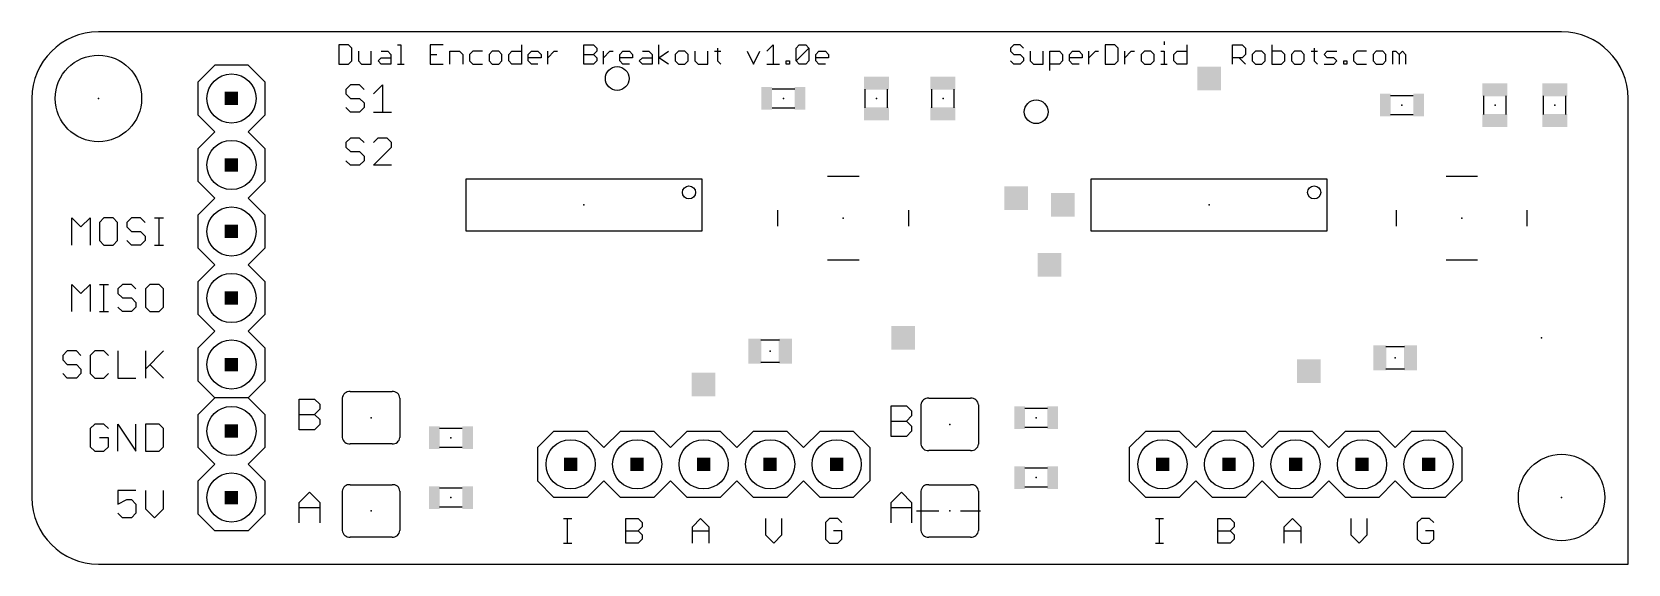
# Model space of a CAD drawing. Extents: x 0 to 2.4, y 0 to 0.8.
import ezdxf

# ---------------------------------------------------------------- set-up
doc = ezdxf.new("R2010")
doc.units = 0
for name, color, linetype in [('17', 110, 'CONTINUOUS'), ('18', 110, 'CONTINUOUS'), ('19', 53, 'CONTINUOUS'), ('20', 53, 'CONTINUOUS'), ('21', 7, 'CONTINUOUS'), ('23', 53, 'CONTINUOUS'), ('24', 53, 'CONTINUOUS'), ('51', 53, 'CONTINUOUS')]:
    doc.layers.add(name, color=color, linetype=linetype)

# ---------------------------------------------------------------- blocks, each defined once
blk = doc.blocks.new('RECT')
blk.add_solid([(-0.5, -0.5), (0.5, -0.5), (-0.5, 0.5), (0.5, 0.5)])
blk = doc.blocks.new('ROUNDP')
blk.add_circle((0, 0), 0.5)
blk = doc.blocks.new('SQUAREV')
blk.add_solid([(-0.5, -0.5), (0.5, -0.5), (-0.5, 0.5), (0.5, 0.5)])
blk = doc.blocks.new('ROUNDV')
blk.add_circle((0, 0), 0.5)

msp = doc.modelspace()

# ---------------------------------------------------------------- linework, layer by layer
at = {"layer": '19'}
for p, q in [((1.33, 0.08), (1.363783, 0.08)), ((1.396217, 0.08), (1.426535, 0.08))]:
    msp.add_line(p, q, dxfattribs=at)
at = {"layer": '20'}
for p, q in [((2.3, 0.8), (0.1, 0.8)), ((0, 0.7), (0, 0.1)), ((2.4, 0), (2.4, 0.7)), ((0.1, 0), (2.4, 0))]:
    msp.add_line(p, q, dxfattribs=at)
for centre in [(0.1, 0.7), (2.3, 0.1)]:
    msp.add_circle(centre, 0.065, dxfattribs=at)
for centre, start, end in [((0.1, 0.7), 90, 180), ((2.3, 0.7), 0, 90), ((0.1, 0.1), 180, 270)]:
    msp.add_arc(centre, 0.1, start, end, dxfattribs=at)
at = {"layer": '21'}
for p, q in [((0.4615, 0.780525), (0.4615, 0.7515)), ((0.476012, 0.780525), (0.4615, 0.780525)), ((0.48085, 0.775687), (0.476012, 0.780525)), ((0.48085, 0.756337), (0.48085, 0.775687)), ((0.490965, 0.77085), (0.490965, 0.756337)), ((0.510315, 0.7515), (0.510315, 0.77085)), ((0.525268, 0.77085), (0.534943, 0.77085)), ((0.534943, 0.77085), (0.53978, 0.766012)), ((0.549896, 0.780525), (0.554733, 0.780525)), ((0.554733, 0.780525), (0.554733, 0.7515)), ((0.618354, 0.780525), (0.599004, 0.780525)), ((0.599004, 0.780525), (0.599004, 0.7515)), ((0.628469, 0.7515), (0.628469, 0.77085)), ((0.628469, 0.77085), (0.642982, 0.77085)), ((0.642982, 0.77085), (0.647819, 0.766012)), ((0.662772, 0.77085), (0.657935, 0.766012)), ((0.677284, 0.77085), (0.662772, 0.77085)), ((0.692237, 0.77085), (0.6874, 0.766012)), ((0.701912, 0.77085), (0.692237, 0.77085)), ((0.70675, 0.766012), (0.701912, 0.77085)), ((0.716865, 0.766012), (0.721702, 0.77085)), ((0.721702, 0.77085), (0.736215, 0.77085)), ((0.736215, 0.780525), (0.736215, 0.7515)), ((0.74633, 0.766012), (0.751167, 0.77085)), ((0.751167, 0.77085), (0.760842, 0.77085)), ((0.760842, 0.77085), (0.76568, 0.766012)), ((0.775795, 0.7515), (0.775795, 0.77085)), ((0.775795, 0.761175), (0.78547, 0.77085)), ((0.78547, 0.77085), (0.790308, 0.77085)), ((0.829815, 0.7515), (0.829815, 0.780525)), ((0.829815, 0.780525), (0.844327, 0.780525)), ((0.844327, 0.780525), (0.849164, 0.775687)), ((0.849164, 0.77085), (0.844327, 0.766012)), ((0.849164, 0.775687), (0.849164, 0.77085)), ((0.85928, 0.7515), (0.85928, 0.77085)), ((0.85928, 0.761175), (0.868955, 0.77085)), ((0.868955, 0.77085), (0.873792, 0.77085)), ((0.883834, 0.766012), (0.888672, 0.77085)), ((0.888672, 0.77085), (0.898346, 0.77085)), ((0.898346, 0.77085), (0.903184, 0.766012)), ((0.918137, 0.77085), (0.927812, 0.77085)), ((0.927812, 0.77085), (0.932649, 0.766012)), ((0.942765, 0.7515), (0.942765, 0.780525)), ((0.942765, 0.761175), (0.957277, 0.77085)), ((0.972156, 0.77085), (0.967319, 0.766012)), ((0.981831, 0.77085), (0.972156, 0.77085)), ((0.986669, 0.766012), (0.981831, 0.77085)), ((0.996784, 0.77085), (0.996784, 0.756337)), ((1.016134, 0.7515), (1.016134, 0.77085)), ((1.026249, 0.77085), (1.035924, 0.77085)), ((1.031086, 0.775687), (1.031086, 0.756337)), ((1.075358, 0.77085), (1.085033, 0.7515)), ((1.085033, 0.7515), (1.094708, 0.77085)), ((1.104823, 0.77085), (1.114498, 0.780525)), ((1.114498, 0.780525), (1.114498, 0.7515)), ((1.149021, 0.775687), (1.153858, 0.780525)), ((1.149021, 0.756337), (1.149021, 0.775687)), ((1.149021, 0.756337), (1.16837, 0.775687)), ((1.153858, 0.780525), (1.163533, 0.780525)), ((1.163533, 0.780525), (1.16837, 0.775687)), ((1.16837, 0.775687), (1.16837, 0.756337)), ((1.178486, 0.766012), (1.183323, 0.77085)), ((1.183323, 0.77085), (1.192998, 0.77085)), ((1.192998, 0.77085), (1.197836, 0.766012)), ((1.476337, 0.780525), (1.4715, 0.775687)), ((1.4715, 0.775687), (1.4715, 0.77085)), ((1.4715, 0.77085), (1.476337, 0.766012)), ((1.486012, 0.780525), (1.476337, 0.780525)), ((1.49085, 0.775687), (1.486012, 0.780525)), ((1.500965, 0.77085), (1.500965, 0.756337)), ((1.520315, 0.7515), (1.520315, 0.77085)), ((1.53043, 0.741825), (1.53043, 0.77085)), ((1.53043, 0.77085), (1.544943, 0.77085)), ((1.544943, 0.77085), (1.54978, 0.766012)), ((1.559896, 0.766012), (1.564733, 0.77085)), ((1.564733, 0.77085), (1.574408, 0.77085)), ((1.574408, 0.77085), (1.579245, 0.766012)), ((1.589361, 0.7515), (1.589361, 0.77085)), ((1.589361, 0.761175), (1.599036, 0.77085)), ((1.599036, 0.77085), (1.603873, 0.77085)), ((1.613915, 0.780525), (1.613915, 0.7515)), ((1.628427, 0.780525), (1.613915, 0.780525)), ((1.633265, 0.775687), (1.628427, 0.780525)), ((1.633265, 0.756337), (1.633265, 0.775687)), ((1.64338, 0.7515), (1.64338, 0.77085)), ((1.64338, 0.761175), (1.653055, 0.77085)), ((1.653055, 0.77085), (1.657892, 0.77085)), ((1.672772, 0.77085), (1.667934, 0.766012)), ((1.682447, 0.77085), (1.672772, 0.77085)), ((1.687284, 0.766012), (1.682447, 0.77085)), ((1.6974, 0.77085), (1.702237, 0.77085)), ((1.702237, 0.785362), (1.702237, 0.780525)), ((1.702237, 0.77085), (1.702237, 0.7515)), ((1.717043, 0.766012), (1.72188, 0.77085)), ((1.72188, 0.77085), (1.736393, 0.77085)), ((1.736393, 0.780525), (1.736393, 0.7515)), ((1.805439, 0.7515), (1.805439, 0.780525)), ((1.805439, 0.780525), (1.819951, 0.780525)), ((1.819951, 0.780525), (1.824788, 0.775687)), ((1.824788, 0.775687), (1.824788, 0.766012)), ((1.839741, 0.77085), (1.834904, 0.766012)), ((1.849416, 0.77085), (1.839741, 0.77085)), ((1.854254, 0.766012), (1.849416, 0.77085)), ((1.864369, 0.780525), (1.864369, 0.7515)), ((1.878881, 0.77085), (1.864369, 0.77085)), ((1.883719, 0.766012), (1.878881, 0.77085)), ((1.898672, 0.77085), (1.893834, 0.766012)), ((1.908346, 0.77085), (1.898672, 0.77085)), ((1.913184, 0.766012), (1.908346, 0.77085)), ((1.923299, 0.77085), (1.932974, 0.77085)), ((1.928137, 0.775687), (1.928137, 0.756337)), ((1.942943, 0.766012), (1.94778, 0.77085)), ((1.94778, 0.77085), (1.962293, 0.77085)), ((1.991978, 0.77085), (1.987141, 0.766012)), ((2.00649, 0.77085), (1.991978, 0.77085)), ((2.021443, 0.77085), (2.016606, 0.766012)), ((2.031118, 0.77085), (2.021443, 0.77085)), ((2.035955, 0.766012), (2.031118, 0.77085)), ((2.046071, 0.7515), (2.046071, 0.77085)), ((2.046071, 0.77085), (2.050908, 0.77085)), ((2.050908, 0.77085), (2.055746, 0.766012)), ((2.055746, 0.766012), (2.060583, 0.77085)), ((2.060583, 0.77085), (2.065421, 0.766012)), ((0.275, 0.75), (0.25, 0.725)), ((0.325, 0.75), (0.275, 0.75)), ((0.35, 0.725), (0.325, 0.75)), ((0.4615, 0.7515), (0.476012, 0.7515)), ((0.476012, 0.7515), (0.48085, 0.756337)), ((0.490965, 0.756337), (0.495803, 0.7515)), ((0.495803, 0.7515), (0.510315, 0.7515)), ((0.52043, 0.756337), (0.525268, 0.761175)), ((0.525268, 0.7515), (0.52043, 0.756337)), ((0.525268, 0.761175), (0.53978, 0.761175)), ((0.53978, 0.7515), (0.525268, 0.7515)), ((0.53978, 0.766012), (0.53978, 0.7515)), ((0.549896, 0.7515), (0.55957, 0.7515)), ((0.599004, 0.766012), (0.608679, 0.766012)), ((0.599004, 0.7515), (0.618354, 0.7515)), ((0.647819, 0.766012), (0.647819, 0.7515)), ((0.657935, 0.766012), (0.657935, 0.756337)), ((0.657935, 0.756337), (0.662772, 0.7515)), ((0.662772, 0.7515), (0.677284, 0.7515)), ((0.6874, 0.766012), (0.6874, 0.756337)), ((0.6874, 0.756337), (0.692237, 0.7515)), ((0.692237, 0.7515), (0.701912, 0.7515)), ((0.701912, 0.7515), (0.70675, 0.756337)), ((0.70675, 0.756337), (0.70675, 0.766012)), ((0.716865, 0.756337), (0.716865, 0.766012)), ((0.721702, 0.7515), (0.716865, 0.756337)), ((0.736215, 0.7515), (0.721702, 0.7515)), ((0.74633, 0.756337), (0.74633, 0.766012)), ((0.76568, 0.761175), (0.74633, 0.761175)), ((0.751167, 0.7515), (0.74633, 0.756337)), ((0.760842, 0.7515), (0.751167, 0.7515)), ((0.76568, 0.766012), (0.76568, 0.761175)), ((0.829815, 0.766012), (0.844327, 0.766012)), ((0.844327, 0.7515), (0.829815, 0.7515)), ((0.844327, 0.766012), (0.849164, 0.761175)), ((0.849164, 0.756337), (0.844327, 0.7515)), ((0.849164, 0.761175), (0.849164, 0.756337)), ((0.883834, 0.756337), (0.883834, 0.766012)), ((0.903184, 0.761175), (0.883834, 0.761175)), ((0.888672, 0.7515), (0.883834, 0.756337)), ((0.898346, 0.7515), (0.888672, 0.7515)), ((0.903184, 0.766012), (0.903184, 0.761175)), ((0.913299, 0.756337), (0.918137, 0.761175)), ((0.918137, 0.7515), (0.913299, 0.756337)), ((0.918137, 0.761175), (0.932649, 0.761175)), ((0.932649, 0.7515), (0.918137, 0.7515)), ((0.932649, 0.766012), (0.932649, 0.7515)), ((0.957277, 0.7515), (0.942765, 0.761175)), ((0.967319, 0.766012), (0.967319, 0.756337)), ((0.967319, 0.756337), (0.972156, 0.7515)), ((0.972156, 0.7515), (0.981831, 0.7515)), ((0.981831, 0.7515), (0.986669, 0.756337)), ((0.986669, 0.756337), (0.986669, 0.766012)), ((0.996784, 0.756337), (1.001621, 0.7515)), ((1.001621, 0.7515), (1.016134, 0.7515)), ((1.031086, 0.756337), (1.035924, 0.7515)), ((1.104823, 0.7515), (1.124173, 0.7515)), ((1.134288, 0.7515), (1.134288, 0.756337)), ((1.134288, 0.756337), (1.139125, 0.756337)), ((1.139125, 0.7515), (1.134288, 0.7515)), ((1.139125, 0.756337), (1.139125, 0.7515)), ((1.153858, 0.7515), (1.149021, 0.756337)), ((1.163533, 0.7515), (1.153858, 0.7515)), ((1.16837, 0.756337), (1.163533, 0.7515)), ((1.178486, 0.756337), (1.178486, 0.766012)), ((1.197836, 0.761175), (1.178486, 0.761175)), ((1.183323, 0.7515), (1.178486, 0.756337)), ((1.192998, 0.7515), (1.183323, 0.7515)), ((1.197836, 0.766012), (1.197836, 0.761175)), ((1.476337, 0.7515), (1.4715, 0.756337)), ((1.476337, 0.766012), (1.486012, 0.766012)), ((1.486012, 0.7515), (1.476337, 0.7515)), ((1.486012, 0.766012), (1.49085, 0.761175)), ((1.49085, 0.756337), (1.486012, 0.7515)), ((1.49085, 0.761175), (1.49085, 0.756337)), ((1.500965, 0.756337), (1.505803, 0.7515)), ((1.505803, 0.7515), (1.520315, 0.7515)), ((1.544943, 0.7515), (1.53043, 0.7515)), ((1.54978, 0.756337), (1.544943, 0.7515)), ((1.54978, 0.766012), (1.54978, 0.756337)), ((1.559896, 0.756337), (1.559896, 0.766012)), ((1.579245, 0.761175), (1.559896, 0.761175)), ((1.564733, 0.7515), (1.559896, 0.756337)), ((1.574408, 0.7515), (1.564733, 0.7515)), ((1.579245, 0.766012), (1.579245, 0.761175)), ((1.613915, 0.7515), (1.628427, 0.7515)), ((1.628427, 0.7515), (1.633265, 0.756337)), ((1.667934, 0.766012), (1.667934, 0.756337)), ((1.667934, 0.756337), (1.672772, 0.7515)), ((1.672772, 0.7515), (1.682447, 0.7515)), ((1.682447, 0.7515), (1.687284, 0.756337)), ((1.687284, 0.756337), (1.687284, 0.766012)), ((1.6974, 0.7515), (1.707074, 0.7515)), ((1.717043, 0.756337), (1.717043, 0.766012)), ((1.72188, 0.7515), (1.717043, 0.756337)), ((1.736393, 0.7515), (1.72188, 0.7515)), ((1.819951, 0.761175), (1.805439, 0.761175)), ((1.815113, 0.761175), (1.824788, 0.7515)), ((1.824788, 0.766012), (1.819951, 0.761175)), ((1.834904, 0.766012), (1.834904, 0.756337)), ((1.834904, 0.756337), (1.839741, 0.7515)), ((1.839741, 0.7515), (1.849416, 0.7515)), ((1.849416, 0.7515), (1.854254, 0.756337)), ((1.854254, 0.756337), (1.854254, 0.766012)), ((1.864369, 0.7515), (1.878881, 0.7515)), ((1.878881, 0.7515), (1.883719, 0.756337)), ((1.883719, 0.756337), (1.883719, 0.766012)), ((1.893834, 0.766012), (1.893834, 0.756337)), ((1.893834, 0.756337), (1.898672, 0.7515)), ((1.898672, 0.7515), (1.908346, 0.7515)), ((1.908346, 0.7515), (1.913184, 0.756337)), ((1.913184, 0.756337), (1.913184, 0.766012)), ((1.928137, 0.756337), (1.932974, 0.7515)), ((1.94778, 0.761175), (1.942943, 0.766012)), ((1.942943, 0.7515), (1.957455, 0.7515)), ((1.957455, 0.761175), (1.94778, 0.761175)), ((1.962293, 0.756337), (1.957455, 0.761175)), ((1.957455, 0.7515), (1.962293, 0.756337)), ((1.972408, 0.7515), (1.972408, 0.756337)), ((1.972408, 0.756337), (1.977245, 0.756337)), ((1.977245, 0.7515), (1.972408, 0.7515)), ((1.977245, 0.756337), (1.977245, 0.7515)), ((1.987141, 0.766012), (1.987141, 0.756337)), ((1.987141, 0.756337), (1.991978, 0.7515)), ((1.991978, 0.7515), (2.00649, 0.7515)), ((2.016606, 0.766012), (2.016606, 0.756337)), ((2.016606, 0.756337), (2.021443, 0.7515)), ((2.021443, 0.7515), (2.031118, 0.7515)), ((2.031118, 0.7515), (2.035955, 0.756337)), ((2.035955, 0.756337), (2.035955, 0.766012)), ((2.055746, 0.766012), (2.055746, 0.7515)), ((2.065421, 0.766012), (2.065421, 0.7515)), ((0.25, 0.675), (0.25, 0.725)), ((0.35, 0.725), (0.35, 0.675)), ((0.478839, 0.720535), (0.472, 0.713696)), ((0.492517, 0.720535), (0.478839, 0.720535)), ((0.499357, 0.713696), (0.492517, 0.720535)), ((0.513435, 0.706857), (0.527114, 0.720535)), ((0.527114, 0.720535), (0.527114, 0.6795)), ((0.472, 0.713696), (0.472, 0.706857)), ((0.472, 0.706857), (0.478839, 0.700017)), ((0.478839, 0.700017), (0.492517, 0.700017)), ((0.492517, 0.700017), (0.499357, 0.693178)), ((0.275, 0.65), (0.25, 0.675)), ((0.35, 0.675), (0.325, 0.65)), ((0.478839, 0.6795), (0.472, 0.686339)), ((0.492517, 0.6795), (0.478839, 0.6795)), ((0.499357, 0.686339), (0.492517, 0.6795)), ((0.499357, 0.693178), (0.499357, 0.686339)), ((0.513435, 0.6795), (0.540792, 0.6795)), ((0.25, 0.625), (0.275, 0.65)), ((0.325, 0.65), (0.35, 0.625)), ((0.25, 0.575), (0.25, 0.625)), ((0.35, 0.625), (0.35, 0.575)), ((0.478839, 0.640535), (0.472, 0.633696)), ((0.472, 0.633696), (0.472, 0.626857)), ((0.472, 0.626857), (0.478839, 0.620017)), ((0.492517, 0.640535), (0.478839, 0.640535)), ((0.499357, 0.633696), (0.492517, 0.640535)), ((0.520274, 0.640535), (0.513435, 0.633696)), ((0.513435, 0.5995), (0.540792, 0.626857)), ((0.533953, 0.640535), (0.520274, 0.640535)), ((0.540792, 0.633696), (0.533953, 0.640535)), ((0.540792, 0.626857), (0.540792, 0.633696)), ((0.478839, 0.5995), (0.472, 0.606339)), ((0.478839, 0.620017), (0.492517, 0.620017)), ((0.492517, 0.620017), (0.499357, 0.613178)), ((0.499357, 0.606339), (0.492517, 0.5995)), ((0.499357, 0.613178), (0.499357, 0.606339)), ((0.492517, 0.5995), (0.478839, 0.5995)), ((0.540792, 0.5995), (0.513435, 0.5995)), ((1.196378, 0.582992), (1.243622, 0.582992)), ((2.126378, 0.582992), (2.173622, 0.582992)), ((0.275, 0.55), (0.25, 0.575)), ((0.35, 0.575), (0.325, 0.55)), ((0.25, 0.525), (0.275, 0.55)), ((0.325, 0.55), (0.35, 0.525)), ((1.121575, 0.508189), (1.121575, 0.531811)), ((1.318425, 0.508189), (1.318425, 0.531811)), ((2.051575, 0.508189), (2.051575, 0.531811)), ((2.248425, 0.508189), (2.248425, 0.531811)), ((0.06007, 0.4795), (0.06007, 0.520535)), ((0.06007, 0.520535), (0.073749, 0.506857)), ((0.073749, 0.506857), (0.087427, 0.520535)), ((0.087427, 0.520535), (0.087427, 0.4795)), ((0.108345, 0.520535), (0.101506, 0.513696)), ((0.101506, 0.513696), (0.101506, 0.486339)), ((0.122023, 0.520535), (0.108345, 0.520535)), ((0.128862, 0.513696), (0.122023, 0.520535)), ((0.128862, 0.486339), (0.128862, 0.513696)), ((0.14978, 0.520535), (0.142941, 0.513696)), ((0.142941, 0.513696), (0.142941, 0.506857)), ((0.142941, 0.506857), (0.14978, 0.500017)), ((0.163459, 0.520535), (0.14978, 0.520535)), ((0.170298, 0.513696), (0.163459, 0.520535)), ((0.184376, 0.520535), (0.198055, 0.520535)), ((0.191216, 0.4795), (0.191216, 0.520535)), ((0.25, 0.475), (0.25, 0.525)), ((0.35, 0.525), (0.35, 0.475)), ((0.101506, 0.486339), (0.108345, 0.4795)), ((0.122023, 0.4795), (0.128862, 0.486339)), ((0.14978, 0.4795), (0.142941, 0.486339)), ((0.14978, 0.500017), (0.163459, 0.500017)), ((0.163459, 0.500017), (0.170298, 0.493178)), ((0.170298, 0.486339), (0.163459, 0.4795)), ((0.170298, 0.493178), (0.170298, 0.486339)), ((0.108345, 0.4795), (0.122023, 0.4795)), ((0.163459, 0.4795), (0.14978, 0.4795)), ((0.184376, 0.4795), (0.198055, 0.4795)), ((0.275, 0.45), (0.25, 0.475)), ((0.35, 0.475), (0.325, 0.45)), ((1.243622, 0.457008), (1.196378, 0.457008)), ((2.173622, 0.457008), (2.126378, 0.457008)), ((0.275, 0.45), (0.25, 0.425)), ((0.35, 0.425), (0.325, 0.45)), ((0.06007, 0.3795), (0.06007, 0.420535)), ((0.06007, 0.420535), (0.073749, 0.406857)), ((0.073749, 0.406857), (0.087427, 0.420535)), ((0.087427, 0.420535), (0.087427, 0.3795)), ((0.101506, 0.420535), (0.115184, 0.420535)), ((0.108345, 0.3795), (0.108345, 0.420535)), ((0.135968, 0.420535), (0.129129, 0.413696)), ((0.129129, 0.413696), (0.129129, 0.406857)), ((0.149647, 0.420535), (0.135968, 0.420535)), ((0.156486, 0.413696), (0.149647, 0.420535)), ((0.177404, 0.420535), (0.170565, 0.413696)), ((0.170565, 0.413696), (0.170565, 0.386339)), ((0.191082, 0.420535), (0.177404, 0.420535)), ((0.197921, 0.413696), (0.191082, 0.420535)), ((0.197921, 0.386339), (0.197921, 0.413696)), ((0.25, 0.375), (0.25, 0.425)), ((0.35, 0.425), (0.35, 0.375)), ((0.129129, 0.406857), (0.135968, 0.400017)), ((0.135968, 0.3795), (0.129129, 0.386339)), ((0.135968, 0.400017), (0.149647, 0.400017)), ((0.149647, 0.400017), (0.156486, 0.393178)), ((0.156486, 0.386339), (0.149647, 0.3795)), ((0.156486, 0.393178), (0.156486, 0.386339)), ((0.170565, 0.386339), (0.177404, 0.3795)), ((0.191082, 0.3795), (0.197921, 0.386339)), ((0.101506, 0.3795), (0.115184, 0.3795)), ((0.149647, 0.3795), (0.135968, 0.3795)), ((0.177404, 0.3795), (0.191082, 0.3795)), ((0.275, 0.35), (0.25, 0.375)), ((0.35, 0.375), (0.325, 0.35)), ((0.25, 0.325), (0.275, 0.35)), ((0.325, 0.35), (0.35, 0.325)), ((0.053097, 0.320535), (0.046258, 0.313696)), ((0.046258, 0.313696), (0.046258, 0.306857)), ((0.066776, 0.320535), (0.053097, 0.320535)), ((0.073615, 0.313696), (0.066776, 0.320535)), ((0.094533, 0.320535), (0.087694, 0.313696)), ((0.087694, 0.313696), (0.087694, 0.286339)), ((0.108211, 0.320535), (0.094533, 0.320535)), ((0.11505, 0.313696), (0.108211, 0.320535)), ((0.129129, 0.320535), (0.129129, 0.2795)), ((0.170565, 0.320535), (0.170565, 0.2795)), ((0.170565, 0.293178), (0.197921, 0.320535)), ((0.25, 0.275), (0.25, 0.325)), ((0.35, 0.325), (0.35, 0.275)), ((0.046258, 0.306857), (0.053097, 0.300017)), ((0.053097, 0.300017), (0.066776, 0.300017)), ((0.066776, 0.300017), (0.073615, 0.293178)), ((0.073615, 0.293178), (0.073615, 0.286339)), ((0.177404, 0.300017), (0.197921, 0.2795)), ((0.053097, 0.2795), (0.046258, 0.286339)), ((0.066776, 0.2795), (0.053097, 0.2795)), ((0.073615, 0.286339), (0.066776, 0.2795)), ((0.087694, 0.286339), (0.094533, 0.2795)), ((0.094533, 0.2795), (0.108211, 0.2795)), ((0.108211, 0.2795), (0.11505, 0.286339)), ((0.129129, 0.2795), (0.156486, 0.2795)), ((0.275, 0.25), (0.25, 0.275)), ((0.35, 0.275), (0.325, 0.25)), ((0.275, 0.25), (0.25, 0.225)), ((0.325, 0.25), (0.275, 0.25)), ((0.325, 0.25), (0.275, 0.25)), ((0.35, 0.225), (0.325, 0.25)), ((0.402, 0.202), (0.402, 0.248039)), ((0.402, 0.248039), (0.42502, 0.248039)), ((0.42502, 0.248039), (0.432693, 0.240366)), ((0.432693, 0.240366), (0.432693, 0.232693)), ((0.466693, 0.249528), (0.466693, 0.190472)), ((0.478504, 0.25937), (0.541496, 0.25937)), ((0.553307, 0.249528), (0.553307, 0.190472)), ((1.348504, 0.24937), (1.411496, 0.24937)), ((0.25, 0.175), (0.25, 0.225)), ((0.35, 0.225), (0.35, 0.175)), ((0.402, 0.22502), (0.42502, 0.22502)), ((0.432693, 0.232693), (0.42502, 0.22502)), ((0.42502, 0.22502), (0.432693, 0.217346)), ((0.432693, 0.217346), (0.432693, 0.209673)), ((1.292, 0.192), (1.292, 0.238039)), ((1.292, 0.238039), (1.31502, 0.238039)), ((1.31502, 0.238039), (1.322693, 0.230366)), ((1.322693, 0.222693), (1.31502, 0.21502)), ((1.322693, 0.230366), (1.322693, 0.222693)), ((1.336693, 0.239528), (1.336693, 0.180472)), ((1.423307, 0.239528), (1.423307, 0.180472)), ((0.094533, 0.210535), (0.087694, 0.203696)), ((0.087694, 0.203696), (0.087694, 0.176339)), ((0.108211, 0.210535), (0.094533, 0.210535)), ((0.11505, 0.203696), (0.108211, 0.210535)), ((0.129129, 0.1695), (0.129129, 0.210535)), ((0.129129, 0.210535), (0.156486, 0.1695)), ((0.156486, 0.1695), (0.156486, 0.210535)), ((0.170565, 0.210535), (0.170565, 0.1695)), ((0.191082, 0.210535), (0.170565, 0.210535)), ((0.197921, 0.203696), (0.191082, 0.210535)), ((0.197921, 0.176339), (0.197921, 0.203696)), ((0.42502, 0.202), (0.402, 0.202)), ((0.432693, 0.209673), (0.42502, 0.202)), ((0.785, 0.2), (0.76, 0.175)), ((0.785, 0.2), (0.835, 0.2)), ((0.835, 0.2), (0.86, 0.175)), ((0.86, 0.175), (0.885, 0.2)), ((0.885, 0.2), (0.935, 0.2)), ((0.935, 0.2), (0.96, 0.175)), ((0.96, 0.175), (0.985, 0.2)), ((0.985, 0.2), (1.035, 0.2)), ((1.035, 0.2), (1.06, 0.175)), ((1.085, 0.2), (1.06, 0.175)), ((1.085, 0.2), (1.135, 0.2)), ((1.135, 0.2), (1.16, 0.175)), ((1.16, 0.175), (1.185, 0.2)), ((1.185, 0.2), (1.235, 0.2)), ((1.235, 0.2), (1.26, 0.175)), ((1.292, 0.21502), (1.31502, 0.21502)), ((1.31502, 0.192), (1.292, 0.192)), ((1.31502, 0.21502), (1.322693, 0.207346)), ((1.322693, 0.199673), (1.31502, 0.192)), ((1.322693, 0.207346), (1.322693, 0.199673)), ((1.675, 0.2), (1.65, 0.175)), ((1.675, 0.2), (1.725, 0.2)), ((1.725, 0.2), (1.75, 0.175)), ((1.75, 0.175), (1.775, 0.2)), ((1.775, 0.2), (1.825, 0.2)), ((1.825, 0.2), (1.85, 0.175)), ((1.85, 0.175), (1.875, 0.2)), ((1.875, 0.2), (1.925, 0.2)), ((1.925, 0.2), (1.95, 0.175)), ((1.975, 0.2), (1.95, 0.175)), ((1.975, 0.2), (2.025, 0.2)), ((2.025, 0.2), (2.05, 0.175)), ((2.05, 0.175), (2.075, 0.2)), ((2.075, 0.2), (2.125, 0.2)), ((2.125, 0.2), (2.15, 0.175)), ((0.087694, 0.176339), (0.094533, 0.1695)), ((0.094533, 0.1695), (0.108211, 0.1695)), ((0.11505, 0.190017), (0.101372, 0.190017)), ((0.108211, 0.1695), (0.11505, 0.176339)), ((0.11505, 0.176339), (0.11505, 0.190017)), ((0.170565, 0.1695), (0.191082, 0.1695)), ((0.191082, 0.1695), (0.197921, 0.176339)), ((0.275, 0.15), (0.25, 0.175)), ((0.35, 0.175), (0.325, 0.15)), ((0.541496, 0.18063), (0.478504, 0.18063)), ((0.76, 0.175), (0.76, 0.125)), ((1.26, 0.175), (1.26, 0.125)), ((1.411496, 0.17063), (1.348504, 0.17063)), ((1.65, 0.175), (1.65, 0.125)), ((2.15, 0.175), (2.15, 0.125)), ((0.25, 0.125), (0.275, 0.15)), ((0.325, 0.15), (0.35, 0.125)), ((0.25, 0.075), (0.25, 0.125)), ((0.35, 0.125), (0.35, 0.075)), ((0.76, 0.125), (0.785, 0.1)), ((0.86, 0.125), (0.835, 0.1)), ((0.885, 0.1), (0.86, 0.125)), ((0.96, 0.125), (0.935, 0.1)), ((0.985, 0.1), (0.96, 0.125)), ((1.06, 0.125), (1.035, 0.1)), ((1.06, 0.125), (1.085, 0.1)), ((1.16, 0.125), (1.135, 0.1)), ((1.185, 0.1), (1.16, 0.125)), ((1.26, 0.125), (1.235, 0.1)), ((1.65, 0.125), (1.675, 0.1)), ((1.75, 0.125), (1.725, 0.1)), ((1.775, 0.1), (1.75, 0.125)), ((1.85, 0.125), (1.825, 0.1)), ((1.875, 0.1), (1.85, 0.125)), ((1.95, 0.125), (1.925, 0.1)), ((1.95, 0.125), (1.975, 0.1)), ((2.05, 0.125), (2.025, 0.1)), ((2.075, 0.1), (2.05, 0.125)), ((2.15, 0.125), (2.125, 0.1)), ((0.156486, 0.110535), (0.129129, 0.110535)), ((0.129129, 0.110535), (0.129129, 0.090017)), ((0.129129, 0.090017), (0.142807, 0.096857)), ((0.142807, 0.096857), (0.149647, 0.096857)), ((0.149647, 0.096857), (0.156486, 0.090017)), ((0.170565, 0.110535), (0.170565, 0.083178)), ((0.197921, 0.083178), (0.197921, 0.110535)), ((0.402, 0.092693), (0.417346, 0.108039)), ((0.417346, 0.108039), (0.432693, 0.092693)), ((0.466693, 0.109528), (0.466693, 0.050472)), ((0.478504, 0.11937), (0.541496, 0.11937)), ((0.553307, 0.109528), (0.553307, 0.050472)), ((0.835, 0.1), (0.785, 0.1)), ((0.935, 0.1), (0.885, 0.1)), ((1.035, 0.1), (0.985, 0.1)), ((1.135, 0.1), (1.085, 0.1)), ((1.235, 0.1), (1.185, 0.1)), ((1.292, 0.092693), (1.307346, 0.108039)), ((1.307346, 0.108039), (1.322693, 0.092693)), ((1.336693, 0.109528), (1.336693, 0.050472)), ((1.348504, 0.11937), (1.411496, 0.11937)), ((1.423307, 0.109528), (1.423307, 0.050472)), ((1.725, 0.1), (1.675, 0.1)), ((1.825, 0.1), (1.775, 0.1)), ((1.925, 0.1), (1.875, 0.1)), ((2.025, 0.1), (1.975, 0.1)), ((2.125, 0.1), (2.075, 0.1)), ((0.135968, 0.0695), (0.129129, 0.076339)), ((0.156486, 0.076339), (0.149647, 0.0695)), ((0.156486, 0.090017), (0.156486, 0.076339)), ((0.170565, 0.083178), (0.184243, 0.0695)), ((0.184243, 0.0695), (0.197921, 0.083178)), ((0.275, 0.05), (0.25, 0.075)), ((0.35, 0.075), (0.325, 0.05)), ((0.402, 0.062), (0.402, 0.092693)), ((0.402, 0.08502), (0.432693, 0.08502)), ((0.432693, 0.092693), (0.432693, 0.062)), ((1.292, 0.062), (1.292, 0.092693)), ((1.292, 0.08502), (1.322693, 0.08502)), ((1.322693, 0.092693), (1.322693, 0.062)), ((0.149647, 0.0695), (0.135968, 0.0695)), ((0.325, 0.05), (0.275, 0.05)), ((0.799223, 0.068532), (0.811567, 0.068532)), ((0.805395, 0.0315), (0.805395, 0.068532)), ((0.893084, 0.0315), (0.893084, 0.068532)), ((0.893084, 0.068532), (0.9116, 0.068532)), ((0.893084, 0.050016), (0.9116, 0.050016)), ((0.9116, 0.068532), (0.917772, 0.06236)), ((0.917772, 0.056188), (0.9116, 0.050016)), ((0.9116, 0.050016), (0.917772, 0.043844)), ((0.917772, 0.06236), (0.917772, 0.056188)), ((0.993084, 0.056188), (1.005428, 0.068532)), ((0.993084, 0.0315), (0.993084, 0.056188)), ((0.993084, 0.050016), (1.017772, 0.050016)), ((1.005428, 0.068532), (1.017772, 0.056188)), ((1.017772, 0.056188), (1.017772, 0.0315)), ((1.103084, 0.068532), (1.103084, 0.043844)), ((1.127772, 0.043844), (1.127772, 0.068532)), ((1.199256, 0.068532), (1.193084, 0.06236)), ((1.193084, 0.06236), (1.193084, 0.037672)), ((1.2116, 0.068532), (1.199256, 0.068532)), ((1.217772, 0.050016), (1.205428, 0.050016)), ((1.217772, 0.06236), (1.2116, 0.068532)), ((1.217772, 0.037672), (1.217772, 0.050016)), ((1.689223, 0.068532), (1.701567, 0.068532)), ((1.695395, 0.0315), (1.695395, 0.068532)), ((1.783084, 0.0315), (1.783084, 0.068532)), ((1.783084, 0.068532), (1.8016, 0.068532)), ((1.783084, 0.050016), (1.8016, 0.050016)), ((1.8016, 0.068532), (1.807772, 0.06236)), ((1.807772, 0.056188), (1.8016, 0.050016)), ((1.8016, 0.050016), (1.807772, 0.043844)), ((1.807772, 0.06236), (1.807772, 0.056188)), ((1.883084, 0.056188), (1.895428, 0.068532)), ((1.883084, 0.0315), (1.883084, 0.056188)), ((1.883084, 0.050016), (1.907772, 0.050016)), ((1.895428, 0.068532), (1.907772, 0.056188)), ((1.907772, 0.056188), (1.907772, 0.0315)), ((1.983084, 0.068532), (1.983084, 0.043844)), ((2.007772, 0.043844), (2.007772, 0.068532)), ((2.089256, 0.068532), (2.083084, 0.06236)), ((2.083084, 0.06236), (2.083084, 0.037672)), ((2.1016, 0.068532), (2.089256, 0.068532)), ((2.107772, 0.050016), (2.095428, 0.050016)), ((2.107772, 0.06236), (2.1016, 0.068532)), ((2.107772, 0.037672), (2.107772, 0.050016)), ((0.541496, 0.04063), (0.478504, 0.04063)), ((0.799223, 0.0315), (0.811567, 0.0315)), ((0.9116, 0.0315), (0.893084, 0.0315)), ((0.917772, 0.037672), (0.9116, 0.0315)), ((0.917772, 0.043844), (0.917772, 0.037672)), ((1.103084, 0.043844), (1.115428, 0.0315)), ((1.115428, 0.0315), (1.127772, 0.043844)), ((1.193084, 0.037672), (1.199256, 0.0315)), ((1.199256, 0.0315), (1.2116, 0.0315)), ((1.2116, 0.0315), (1.217772, 0.037672)), ((1.411496, 0.04063), (1.348504, 0.04063)), ((1.689223, 0.0315), (1.701567, 0.0315)), ((1.8016, 0.0315), (1.783084, 0.0315)), ((1.807772, 0.037672), (1.8016, 0.0315)), ((1.807772, 0.043844), (1.807772, 0.037672)), ((1.983084, 0.043844), (1.995428, 0.0315)), ((1.995428, 0.0315), (2.007772, 0.043844)), ((2.083084, 0.037672), (2.089256, 0.0315)), ((2.089256, 0.0315), (2.1016, 0.0315)), ((2.1016, 0.0315), (2.107772, 0.037672))]:
    msp.add_line(p, q, dxfattribs=at)
for centre in [(0.987972, 0.558701), (1.927972, 0.558701)]:
    msp.add_circle(centre, 0.009843, dxfattribs=at)
for centre, radius, start, end in [((0.47752, 0.248543), 0.010871, 84.805571, 174.805571), ((0.54249, 0.248555), 0.010861, 5.137076, 95.251782), ((1.34752, 0.238543), 0.010871, 84.805571, 174.805571), ((1.41249, 0.238555), 0.010861, 5.137076, 95.251782), ((0.47752, 0.191457), 0.010871, 185.194429, 275.194429), ((0.54248, 0.191457), 0.010871, 264.805571, 354.805571), ((1.34752, 0.181457), 0.010871, 185.194429, 275.194429), ((1.41248, 0.181457), 0.010871, 264.805571, 354.805571), ((0.47752, 0.108543), 0.010871, 84.805571, 174.805571), ((0.54249, 0.108555), 0.010861, 5.137076, 95.251782), ((1.34752, 0.108543), 0.010871, 84.805571, 174.805571), ((1.41249, 0.108555), 0.010861, 5.137076, 95.251782), ((0.47752, 0.051457), 0.010871, 185.194429, 275.194429), ((0.54248, 0.051457), 0.010871, 264.805571, 354.805571), ((1.34752, 0.051457), 0.010871, 185.194429, 275.194429), ((1.41248, 0.051457), 0.010871, 264.805571, 354.805571)]:
    msp.add_arc(centre, radius, start, end, dxfattribs=at)
at = {"layer": '23'}
for p in [(0.1, 0.7), (0.3, 0.7), (1.13, 0.7), (1.27, 0.7), (1.37, 0.7), (2.06, 0.69), (2.2, 0.69), (2.29, 0.69), (0.83, 0.54), (1.77, 0.54), (1.22, 0.52), (2.15, 0.52), (1.11, 0.32), (2.05, 0.31), (0.51, 0.22), (1.51, 0.22), (0.3, 0.2), (1.38, 0.21), (0.63, 0.19), (0.81, 0.15), (1.7, 0.15), (1.51, 0.13), (0.63, 0.1), (2.3, 0.1), (0.51, 0.08), (1.38, 0.08)]:
    msp.add_point(p, dxfattribs=at)
at = {"layer": '24'}
msp.add_point((2.27, 0.34), dxfattribs=at)
at = {"layer": '51'}
for p, q in [((1.147008, 0.714016), (1.112992, 0.714016)), ((1.252992, 0.685984), (1.252992, 0.714016)), ((1.286496, 0.685984), (1.286496, 0.714016)), ((1.352992, 0.685984), (1.352992, 0.714016)), ((1.386496, 0.685984), (1.386496, 0.714016)), ((2.077008, 0.704016), (2.042992, 0.704016)), ((2.182992, 0.675984), (2.182992, 0.704016)), ((2.216496, 0.675984), (2.216496, 0.704016)), ((2.272992, 0.675984), (2.272992, 0.704016)), ((2.306496, 0.675984), (2.306496, 0.704016)), ((1.112992, 0.685984), (1.147008, 0.685984)), ((2.042992, 0.675984), (2.077008, 0.675984)), ((0.652835, 0.57937), (1.007165, 0.57937)), ((0.652835, 0.50063), (0.652835, 0.57937)), ((1.007165, 0.57937), (1.007165, 0.50063)), ((1.592835, 0.57937), (1.947165, 0.57937)), ((1.592835, 0.50063), (1.592835, 0.57937)), ((1.947165, 0.57937), (1.947165, 0.50063)), ((1.007165, 0.50063), (0.652835, 0.50063)), ((1.947165, 0.50063), (1.592835, 0.50063)), ((1.095984, 0.337008), (1.124016, 0.337008)), ((2.035984, 0.327008), (2.064016, 0.327008)), ((1.095984, 0.303504), (1.124016, 0.303504)), ((2.035984, 0.293504), (2.064016, 0.293504)), ((1.527008, 0.234016), (1.492992, 0.234016)), ((0.647008, 0.204016), (0.612992, 0.204016)), ((1.492992, 0.205984), (1.527008, 0.205984)), ((0.612992, 0.175984), (0.647008, 0.175984)), ((1.527008, 0.144016), (1.492992, 0.144016)), ((0.647008, 0.114016), (0.612992, 0.114016)), ((1.492992, 0.115984), (1.527008, 0.115984)), ((0.612992, 0.085984), (0.647008, 0.085984))]:
    msp.add_line(p, q, dxfattribs=at)

# ---------------------------------------------------------------- block references
at = {"layer": '17', "xscale": 0.074, "yscale": 0.074}
for p in [(0.3, 0.7), (0.3, 0.7), (0.3, 0.6), (0.3, 0.6), (0.3, 0.5), (0.3, 0.5), (0.3, 0.4), (0.3, 0.4), (0.3, 0.3), (0.3, 0.3), (0.3, 0.2), (0.3, 0.2), (0.3, 0.1), (0.3, 0.1)]:
    msp.add_blockref('ROUNDP', p, dxfattribs=at)
at = {"layer": '17', "xscale": 0.074, "yscale": 0.074, "rotation": 90}
for p in [(0.81, 0.15), (0.81, 0.15), (0.91, 0.15), (0.91, 0.15), (1.01, 0.15), (1.01, 0.15), (1.11, 0.15), (1.11, 0.15), (1.21, 0.15), (1.21, 0.15), (1.7, 0.15), (1.7, 0.15), (1.8, 0.15), (1.8, 0.15), (1.9, 0.15), (1.9, 0.15), (2, 0.15), (2, 0.15), (2.1, 0.15), (2.1, 0.15)]:
    msp.add_blockref('ROUNDP', p, dxfattribs=at)
at = {"layer": '18', "xscale": 0.035622, "yscale": 0.035622}
for name, p in [('ROUNDV', (0.88, 0.73)), ('ROUNDV', (0.88, 0.73)), ('SQUAREV', (1.77, 0.73)), ('SQUAREV', (1.77, 0.73)), ('ROUNDV', (1.51, 0.68)), ('ROUNDV', (1.51, 0.68)), ('SQUAREV', (1.48, 0.55)), ('SQUAREV', (1.48, 0.55)), ('SQUAREV', (1.55, 0.54)), ('SQUAREV', (1.55, 0.54)), ('SQUAREV', (1.53, 0.45)), ('SQUAREV', (1.53, 0.45)), ('SQUAREV', (1.31, 0.34)), ('SQUAREV', (1.31, 0.34)), ('SQUAREV', (1.92, 0.29)), ('SQUAREV', (1.92, 0.29)), ('SQUAREV', (1.01, 0.27)), ('SQUAREV', (1.01, 0.27))]:
    msp.add_blockref(name, p, dxfattribs=at)
at = {"layer": '51'}
for p, xscale, yscale, rotation in [((1.269799, 0.722844), 0.019689, 0.037402, 90), ((1.369799, 0.722844), 0.019689, 0.037402, 90), ((2.199799, 0.712844), 0.019689, 0.037402, 90), ((2.289799, 0.712844), 0.019689, 0.037402, 90), ((0.3, 0.7), 0.02, 0.02, 270), ((1.269799, 0.676844), 0.019689, 0.037402, 90), ((1.369799, 0.676844), 0.019689, 0.037402, 90), ((2.199799, 0.666844), 0.019689, 0.037402, 90), ((2.289799, 0.666844), 0.019689, 0.037402, 90), ((0.3, 0.6), 0.02, 0.02, 270), ((0.3, 0.5), 0.02, 0.02, 270), ((0.3, 0.4), 0.02, 0.02, 270), ((0.3, 0.3), 0.02, 0.02, 270), ((1.485, 0.22), 0.016, 0.034, 180), ((1.535, 0.22), 0.016, 0.034, 180), ((0.3, 0.2), 0.02, 0.02, 270), ((0.605, 0.19), 0.016, 0.034, 180), ((0.655, 0.19), 0.016, 0.034, 180), ((1.485, 0.13), 0.016, 0.034, 180), ((1.535, 0.13), 0.016, 0.034, 180), ((0.3, 0.1), 0.02, 0.02, 270), ((0.605, 0.1), 0.016, 0.034, 180), ((0.655, 0.1), 0.016, 0.034, 180)]:
    msp.add_blockref('RECT', p, dxfattribs=dict(at, xscale=xscale, yscale=yscale, rotation=rotation))
for p, xscale, yscale in [((1.105, 0.7), 0.016, 0.034), ((1.155, 0.7), 0.016, 0.034), ((2.035, 0.69), 0.016, 0.034), ((2.085, 0.69), 0.016, 0.034), ((1.086844, 0.320201), 0.019689, 0.037402), ((1.132844, 0.320201), 0.019689, 0.037402), ((2.026844, 0.310201), 0.019689, 0.037402), ((2.072844, 0.310201), 0.019689, 0.037402), ((0.81, 0.15), 0.02, 0.02), ((0.91, 0.15), 0.02, 0.02), ((1.01, 0.15), 0.02, 0.02), ((1.11, 0.15), 0.02, 0.02), ((1.21, 0.15), 0.02, 0.02), ((1.7, 0.15), 0.02, 0.02), ((1.8, 0.15), 0.02, 0.02), ((1.9, 0.15), 0.02, 0.02), ((2, 0.15), 0.02, 0.02), ((2.1, 0.15), 0.02, 0.02)]:
    msp.add_blockref('RECT', p, dxfattribs=dict(at, xscale=xscale, yscale=yscale))

doc.saveas('drawing.dxf')
